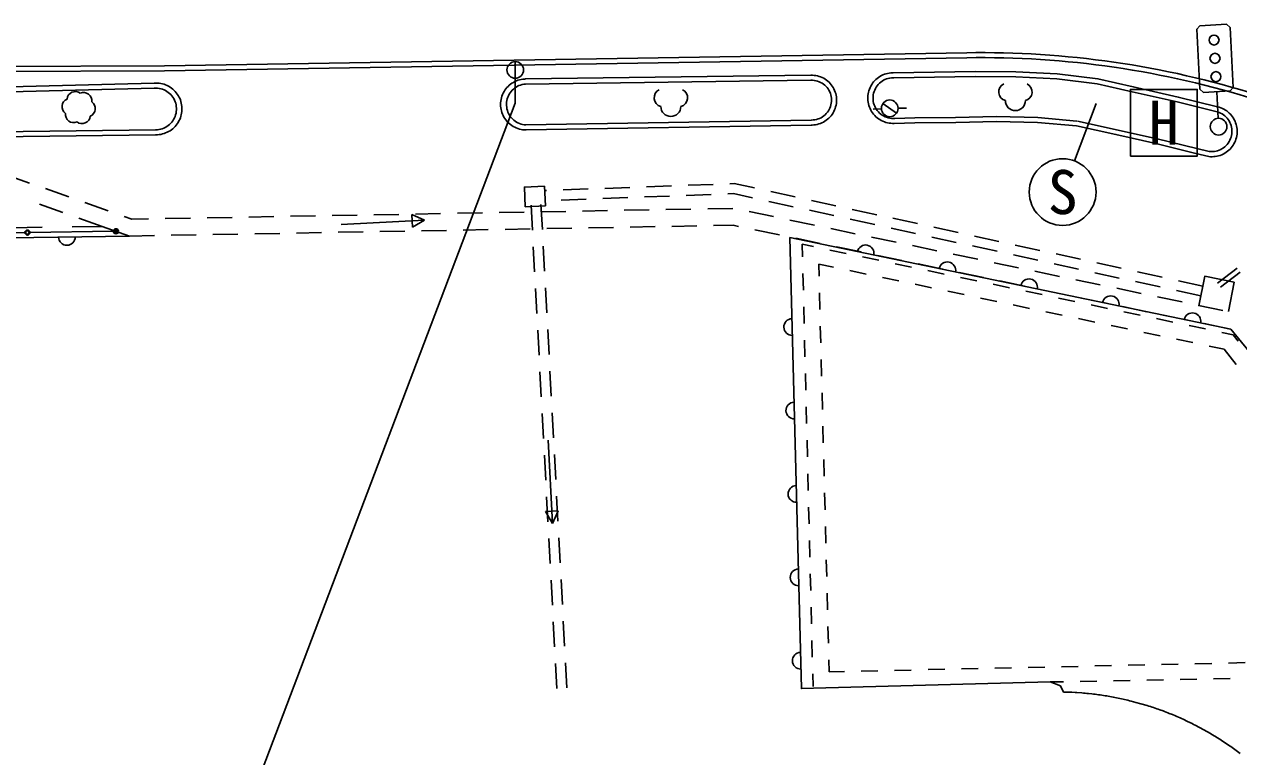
# Model space of a CAD drawing. Units: millimetres, scale not verified. Extents: x 40000 to 680000, y 20000 to 380000.
# Drawn here: x 503578 to 539958, y 242228 to 264170 of the extents above; entities that cross this region are included whole.
import ezdxf
from ezdxf.enums import TextEntityAlignment as Align

# ---------------------------------------------------------------- set-up
doc = ezdxf.new("R2010")
doc.units = ezdxf.units.MM
doc.header["$LTSCALE"] = 1000
for name, color, linetype, lineweight in [('M-BGD', 7, 'Continuous', 25), ('M-BGD-EXST', 7, 'Continuous', 25), ('M-STR-STRC', 7, 'Continuous', 25)]:
    doc.layers.add(name, color=color, linetype=linetype, lineweight=lineweight)
doc.styles.add('ＭＳ ゴシック', font='')
doc.styles.get('ＭＳ ゴシック').set_extended_font_data('MS Gothic')

msp = doc.modelspace()

# ---------------------------------------------------------------- linework, layer by layer
at = {"layer": 'M-BGD'}
for p, q in [((518286, 263052), (518286, 261802)), ((502540, 262278), (507469, 262409)), ((518591, 262531), (527141, 262643)), ((527143, 262493), (518593, 262381)), ((507473, 262260), (502545, 262128)), ((529253, 261642), (529004, 261631)), ((529302, 261800), (529704, 261503)), ((529753, 261656), (530003, 261659)), ((518605, 261154), (527152, 261302)), ((502633, 260942), (507511, 261010)), ((507512, 260860), (502636, 260792)), ((518608, 261005), (527154, 261152)), ((539430, 260425), (539505, 260470)), ((503738, 259413), (503031, 259663)), ((524846, 259398), (524714, 259393)), ((525450, 259266), (524846, 259398)), ((504917, 258997), (504210, 259247)), ((519218, 259189), (519171, 259188)), ((520467, 259236), (519718, 259208)), ((521716, 259282), (520967, 259254)), ((522966, 259328), (522216, 259301)), ((524155, 259071), (523406, 259044)), ((524215, 259375), (523465, 259347)), ((524821, 259096), (524655, 259090)), ((525392, 258971), (524821, 259096)), ((526671, 258999), (525938, 259159)), ((504737, 258531), (504030, 258781)), ((506095, 258580), (505388, 258830)), ((518758, 258755), (518798, 258006)), ((519057, 258771), (519098, 258022)), ((520408, 258933), (519659, 258905)), ((521657, 258979), (520908, 258951)), ((522906, 259025), (522157, 258997)), ((526613, 258704), (525880, 258864)), ((527892, 258732), (527160, 258892)), ((505915, 258114), (505208, 258364)), ((506797, 258332), (506567, 258413)), ((507303, 258341), (506797, 258332)), ((508553, 258364), (507803, 258350)), ((509802, 258386), (509053, 258373)), ((511052, 258408), (510302, 258395)), ((512302, 258431), (511552, 258417)), ((513552, 258453), (512802, 258440)), ((513073, 258177), (515570, 258302)), ((514802, 258476), (514052, 258462)), ((515186, 258470), (515570, 258302)), ((515204, 258096), (515186, 258470)), ((515570, 258302), (515204, 258096)), ((516051, 258498), (515302, 258485)), ((517301, 258521), (516551, 258507)), ((518551, 258543), (517801, 258530)), ((519801, 258566), (519051, 258552)), ((521051, 258588), (520301, 258575)), ((522300, 258611), (521551, 258597)), ((523550, 258633), (522800, 258620)), ((524800, 258656), (524050, 258642)), ((526024, 258407), (525290, 258561)), ((527248, 258152), (526514, 258305)), ((527834, 258437), (527101, 258598)), ((529055, 258170), (528322, 258331)), ((529113, 258465), (528381, 258625)), ((530335, 258198), (529602, 258358)), ((504115, 258089), (503216, 258076)), ((506248, 257969), (503748, 257933)), ((505915, 258114), (505015, 258101)), ((512980, 257938), (513730, 257951)), ((514230, 257960), (514980, 257974)), ((515480, 257983), (516229, 257996)), ((516729, 258005), (517479, 258018)), ((517979, 258027), (518729, 258041)), ((519229, 258050), (519979, 258063)), ((520479, 258072), (521229, 258086)), ((521729, 258095), (522478, 258108)), ((522978, 258117), (523728, 258130)), ((524228, 258139), (524811, 258150)), ((524811, 258150), (524975, 258115)), ((525464, 258013), (526198, 257860)), ((528471, 257896), (527737, 258049)), ((530276, 257903), (529543, 258064)), ((531556, 257931), (530823, 258091)), ((503598, 257931), (501098, 257896)), ((506731, 257825), (507481, 257839)), ((507981, 257848), (508731, 257861)), ((509231, 257870), (509980, 257884)), ((510480, 257893), (511230, 257906)), ((511730, 257915), (512480, 257929)), ((526688, 257758), (527422, 257604)), ((526891, 257205), (526882, 257581)), ((526882, 257581), (527220, 257511)), ((529695, 257641), (528961, 257794)), ((531497, 257637), (530765, 257797)), ((532777, 257664), (532044, 257824)), ((518825, 257507), (518865, 256758)), ((519124, 257523), (519164, 256774)), ((527709, 257408), (528198, 257305)), ((527911, 257502), (528645, 257349)), ((529135, 257246), (529869, 257093)), ((530919, 257385), (530185, 257538)), ((532142, 257129), (531408, 257283)), ((532718, 257370), (531986, 257530)), ((533940, 257103), (533207, 257263)), ((533998, 257397), (533265, 257557)), ((535219, 257130), (534486, 257290)), ((527821, 256894), (527378, 256987)), ((527378, 256987), (527387, 256627)), ((528688, 257202), (529177, 257099)), ((529666, 256997), (530156, 256894)), ((530358, 256991), (531093, 256838)), ((533366, 256874), (532632, 257027)), ((535161, 256836), (534428, 256996)), ((536440, 256863), (535708, 257023)), ((539320, 256411), (539915, 256868)), ((526916, 256206), (526904, 256706)), ((528800, 256688), (528311, 256791)), ((529778, 256483), (529289, 256585)), ((530645, 256791), (531134, 256688)), ((531582, 256735), (532316, 256582)), ((531624, 256585), (532113, 256483)), ((534589, 256618), (533855, 256772)), ((535813, 256363), (535079, 256516)), ((536382, 256569), (535649, 256729)), ((537661, 256596), (536929, 256756)), ((538883, 256329), (538150, 256489)), ((539411, 256292), (540006, 256749)), ((518891, 256258), (518932, 255509)), ((519191, 256274), (519231, 255525)), ((527399, 256127), (527412, 255627)), ((530757, 256277), (530268, 256380)), ((531736, 256072), (531246, 256174)), ((532602, 256380), (533091, 256277)), ((532806, 256480), (533540, 256326)), ((533581, 256174), (534070, 256071)), ((537037, 256107), (536303, 256261)), ((537603, 256302), (536870, 256462)), ((538824, 256035), (538092, 256195)), ((539649, 255561), (539826, 256446)), ((532714, 255866), (532225, 255969)), ((533693, 255660), (533204, 255763)), ((534559, 255969), (535049, 255866)), ((535253, 255969), (535987, 255815)), ((535538, 255763), (536027, 255660)), ((538260, 255852), (537526, 256005)), ((526940, 255206), (526928, 255706)), ((534672, 255455), (534182, 255558)), ((536476, 255713), (537210, 255560)), ((536517, 255557), (537006, 255455)), ((537700, 255458), (538434, 255304)), ((539484, 255596), (538750, 255749)), ((527425, 255127), (527438, 254627)), ((535650, 255249), (535161, 255352)), ((536629, 255044), (536140, 255147)), ((537495, 255352), (537985, 255249)), ((538474, 255146), (538963, 255044)), ((538924, 255202), (539658, 255049)), ((518958, 255010), (518998, 254261)), ((519258, 255026), (519298, 254277)), ((526965, 254206), (526952, 254706)), ((537608, 254838), (537118, 254941)), ((538586, 254633), (538097, 254735)), ((539453, 254941), (539790, 254870)), ((539790, 254870), (539944, 254672)), ((539519, 254437), (539076, 254530)), ((539878, 253976), (539519, 254437)), ((527450, 254128), (527463, 253628)), ((519025, 253762), (519065, 253013)), ((519325, 253778), (519365, 253029)), ((526989, 253207), (526977, 253706)), ((527476, 253128), (527488, 252628)), ((519092, 252514), (519132, 251765)), ((519391, 252530), (519431, 251781)), ((527014, 252207), (527001, 252707)), ((527501, 252128), (527514, 251628)), ((519273, 251709), (519398, 249213)), ((527038, 251207), (527026, 251707)), ((519159, 251266), (519199, 250517)), ((519458, 251282), (519498, 250533)), ((527527, 251129), (527539, 250629)), ((527062, 250207), (527050, 250707)), ((519225, 250017), (519266, 249268)), ((519525, 250033), (519565, 249284)), ((527552, 250129), (527565, 249629)), ((519192, 249578), (519567, 249596)), ((519398, 249213), (519192, 249578)), ((519567, 249596), (519398, 249213)), ((527087, 249208), (527075, 249708)), ((527577, 249129), (527590, 248629)), ((519292, 248769), (519332, 248020)), ((519592, 248785), (519632, 248036)), ((527111, 248208), (527099, 248708)), ((527603, 248130), (527616, 247630)), ((519359, 247521), (519399, 246772)), ((519659, 247537), (519699, 246788)), ((527136, 247208), (527123, 247708)), ((527628, 247130), (527641, 246630)), ((527160, 246209), (527148, 246709)), ((519426, 246273), (519466, 245524)), ((519725, 246289), (519765, 245540)), ((527654, 246130), (527666, 245630)), ((527184, 245209), (527172, 245709)), ((519493, 245024), (519533, 244276)), ((519792, 245040), (519832, 244292)), ((527679, 245131), (527688, 244770)), ((530651, 244836), (531151, 244847)), ((531651, 244858), (532151, 244869)), ((532651, 244880), (533151, 244891)), ((533650, 244902), (534150, 244913)), ((534650, 244924), (535150, 244935)), ((535650, 244946), (536150, 244958)), ((536650, 244969), (537150, 244980)), ((537650, 244991), (538149, 245002)), ((538649, 245013), (539149, 245024)), ((539649, 245035), (540149, 245046)), ((527206, 244333), (527197, 244709)), ((527688, 244770), (528152, 244781)), ((528652, 244792), (529152, 244803)), ((529651, 244814), (530151, 244825)), ((535707, 244493), (535207, 244484)), ((536707, 244512), (536207, 244503)), ((537706, 244531), (537206, 244521)), ((538706, 244550), (538206, 244540)), ((539706, 244568), (539206, 244559)), ((534309, 244467), (527221, 244280)), ((534707, 244474), (534309, 244467))]:
    msp.add_line(p, q, dxfattribs=at)
for points in [[(529638, 261201), (529588, 261200), (529539, 261203), (529490, 261209), (529440, 261219), (529392, 261231), (529344, 261247), (529298, 261266), (529252, 261287), (529209, 261313), (529168, 261340), (529128, 261370), (529090, 261402), (529055, 261438), (529021, 261476), (528991, 261514), (528962, 261556), (528938, 261600), (528916, 261644), (528897, 261691), (528880, 261738), (528867, 261786), (528858, 261835), (528851, 261884), (528847, 261935), (528848, 261984), (528851, 262034), (528858, 262084), (528867, 262133), (528881, 262181), (528897, 262228), (528916, 262274), (528938, 262319), (528964, 262362), (528991, 262404), (529022, 262443), (529055, 262481), (529091, 262516), (529129, 262549), (529168, 262579), (529211, 262606), (529254, 262631), (529299, 262653), (529345, 262672), (529393, 262687), (529441, 262700), (529490, 262709), (529540, 262714), (529589, 262717), (529611, 262718)], [(529611, 262718), (530845, 262731), (532061, 262754), (533286, 262747), (534517, 262686), (535741, 262537), (536797, 262297), (538148, 261989), (539328, 261696)], [(507469, 262409), (507519, 262411), (507569, 262410), (507619, 262406), (507668, 262398), (507717, 262388), (507765, 262373), (507811, 262356), (507858, 262337), (507902, 262314), (507945, 262288), (507986, 262259), (508025, 262229), (508062, 262195), (508097, 262159), (508130, 262121), (508160, 262081), (508187, 262040), (508212, 261997), (508234, 261952), (508253, 261906), (508269, 261858), (508282, 261809), (508291, 261760), (508298, 261710), (508301, 261661), (508301, 261611), (508297, 261561), (508292, 261511), (508282, 261462), (508269, 261414), (508253, 261366), (508234, 261321), (508212, 261276), (508188, 261231), (508160, 261190), (508130, 261150), (508098, 261112), (508063, 261076), (508026, 261043), (507986, 261012), (507946, 260983), (507902, 260958), (507858, 260934), (507813, 260915), (507765, 260898), (507717, 260884), (507669, 260873), (507619, 260866), (507569, 260861), (507519, 260860), (507512, 260860)], [(518608, 261005), (518558, 261006), (518507, 261011), (518459, 261019), (518410, 261031), (518362, 261045), (518315, 261064), (518270, 261085), (518226, 261108), (518184, 261135), (518143, 261164), (518105, 261195), (518068, 261230), (518034, 261266), (518003, 261305), (517973, 261346), (517947, 261389), (517924, 261433), (517903, 261479), (517886, 261525), (517871, 261573), (517860, 261622), (517852, 261671), (517848, 261721), (517846, 261771), (517848, 261821), (517853, 261871), (517862, 261920), (517873, 261969), (517888, 262017), (517906, 262062), (517927, 262109), (517951, 262152), (517977, 262195), (518006, 262235), (518038, 262274), (518072, 262310), (518108, 262344), (518148, 262376), (518188, 262405), (518231, 262431), (518275, 262454), (518321, 262475), (518368, 262492), (518416, 262506), (518464, 262517), (518514, 262525), (518563, 262530), (518591, 262531)], [(518605, 261154), (518555, 261160), (518507, 261168), (518458, 261181), (518411, 261197), (518364, 261218), (518321, 261242), (518279, 261269), (518240, 261300), (518203, 261334), (518169, 261371), (518138, 261411), (518111, 261452), (518087, 261496), (518067, 261542), (518051, 261589), (518038, 261637), (518030, 261687), (518025, 261736), (518025, 261786), (518028, 261836), (518036, 261885), (518047, 261934), (518063, 261982), (518082, 262028), (518104, 262072), (518131, 262115), (518161, 262155), (518194, 262193), (518230, 262227), (518268, 262259), (518310, 262288), (518353, 262313), (518398, 262334), (518445, 262351), (518493, 262365), (518542, 262376), (518592, 262381), (518593, 262381)], [(527141, 262643), (527191, 262644), (527242, 262640), (527291, 262633), (527339, 262623), (527388, 262610), (527435, 262593), (527481, 262574), (527525, 262551), (527568, 262526), (527610, 262497), (527649, 262467), (527686, 262432), (527721, 262396), (527752, 262358), (527782, 262318), (527809, 262276), (527834, 262232), (527854, 262187), (527872, 262140), (527886, 262093), (527897, 262043), (527905, 261994), (527911, 261945), (527912, 261894), (527910, 261845), (527905, 261795), (527896, 261745), (527884, 261697), (527869, 261649), (527851, 261603), (527830, 261558), (527805, 261513), (527779, 261472), (527749, 261432), (527717, 261394), (527681, 261357), (527644, 261325), (527604, 261294), (527563, 261266), (527520, 261241), (527475, 261219), (527429, 261200), (527381, 261184), (527334, 261170), (527284, 261162), (527235, 261155), (527184, 261152), (527154, 261152)], [(527143, 262493), (527193, 262493), (527243, 262489), (527292, 262480), (527341, 262468), (527388, 262450), (527433, 262429), (527477, 262406), (527518, 262378), (527557, 262347), (527594, 262312), (527626, 262274), (527656, 262234), (527683, 262193), (527706, 262147), (527725, 262101), (527740, 262054), (527751, 262005), (527758, 261955), (527761, 261906), (527759, 261856), (527754, 261806), (527744, 261756), (527731, 261709), (527712, 261662), (527691, 261617), (527666, 261574), (527637, 261533), (527604, 261495), (527569, 261460), (527531, 261427), (527491, 261398), (527448, 261372), (527402, 261351), (527356, 261333), (527308, 261319), (527259, 261309), (527209, 261304), (527159, 261302), (527152, 261302)], [(529658, 261352), (529608, 261349), (529558, 261352), (529508, 261358), (529459, 261369), (529412, 261383), (529366, 261402), (529321, 261424), (529278, 261450), (529237, 261479), (529199, 261511), (529164, 261547), (529132, 261585), (529102, 261626), (529077, 261669), (529055, 261714), (529037, 261760), (529022, 261808), (529012, 261857), (529006, 261906), (529004, 261956), (529005, 262006), (529012, 262056), (529021, 262105), (529036, 262153), (529053, 262200), (529075, 262245), (529100, 262288), (529129, 262329), (529161, 262367), (529196, 262403), (529234, 262436), (529274, 262465), (529317, 262491), (529361, 262514), (529407, 262533), (529456, 262547), (529504, 262558), (529554, 262565), (529603, 262568), (529628, 262568)], [(539274, 261555), (538113, 261843), (536764, 262151), (535715, 262388), (534505, 262536), (533282, 262597), (532062, 262604), (530848, 262581), (529628, 262568)], [(507473, 262260), (507522, 262260), (507573, 262257), (507622, 262250), (507671, 262239), (507719, 262225), (507766, 262207), (507810, 262184), (507853, 262158), (507893, 262129), (507932, 262098), (507968, 262063), (508001, 262024), (508030, 261985), (508056, 261942), (508079, 261897), (508098, 261851), (508113, 261803), (508125, 261755), (508132, 261705), (508136, 261656), (508135, 261605), (508132, 261556), (508123, 261506), (508111, 261458), (508094, 261410), (508075, 261365), (508051, 261320), (508025, 261279), (507994, 261239), (507961, 261201), (507925, 261167), (507887, 261135), (507846, 261107), (507802, 261082), (507757, 261061), (507710, 261043), (507662, 261028), (507613, 261018), (507564, 261012), (507514, 261010), (507511, 261010)], [(539328, 261696), (539376, 261683), (539424, 261668), (539470, 261648), (539515, 261625), (539558, 261601), (539599, 261573), (539639, 261542), (539676, 261509), (539711, 261474), (539744, 261435), (539774, 261396), (539801, 261353), (539826, 261310), (539848, 261265), (539867, 261219), (539882, 261171), (539895, 261123), (539904, 261074), (539909, 261024), (539912, 260974), (539911, 260924), (539908, 260875), (539900, 260825), (539890, 260776), (539876, 260728), (539859, 260681), (539839, 260635), (539816, 260591), (539791, 260548), (539762, 260506), (539731, 260468), (539698, 260431), (539661, 260396), (539622, 260364), (539583, 260335), (539540, 260308), (539496, 260284), (539451, 260262), (539405, 260244), (539357, 260230), (539308, 260219), (539258, 260210), (539209, 260205), (539159, 260202), (539109, 260204), (539063, 260208)], [(539063, 260208), (538672, 260301), (537480, 260597), (536280, 260873), (535096, 261123), (533933, 261228), (532700, 261260), (531482, 261232), (530260, 261213), (529638, 261201)], [(529658, 261352), (530258, 261363), (531479, 261381), (532700, 261410), (533941, 261377), (535109, 261272)], [(535128, 261269), (537514, 260743), (538707, 260447), (539073, 260360)], [(539274, 261555), (539322, 261543), (539370, 261527), (539415, 261507), (539460, 261483), (539501, 261456), (539541, 261425), (539578, 261391), (539611, 261355), (539642, 261315), (539670, 261274), (539694, 261229), (539714, 261184), (539731, 261136), (539743, 261088), (539751, 261039), (539756, 260989), (539755, 260939), (539752, 260889), (539744, 260839), (539732, 260791), (539715, 260745), (539696, 260698), (539673, 260654), (539645, 260612), (539614, 260572), (539581, 260535), (539544, 260502), (539505, 260470)], [(539430, 260425), (539420, 260419), (539374, 260399), (539327, 260382), (539279, 260369), (539229, 260361), (539179, 260356), (539130, 260355), (539080, 260359), (539073, 260360)], [(477357, 257411), (506731, 257825), (505915, 258114)], [(547147, 235496), (543479, 250458), (539718, 255036), (526512, 257780), (526860, 244270), (527221, 244280)], [(539826, 256446), (538941, 256622), (538765, 255737)], [(534309, 244467), (534618, 244349), (534709, 244166)], [(534709, 244166), (534759, 244164), (534809, 244163), (534859, 244161), (534909, 244159), (534958, 244157), (535058, 244152), (535109, 244149), (535258, 244138), (535308, 244134), (535358, 244129), (535408, 244125), (535458, 244120), (535556, 244109), (535606, 244103), (535656, 244097), (535706, 244091), (535756, 244085), (535805, 244077), (535854, 244071), (535953, 244055), (536003, 244047), (536052, 244039), (536101, 244031), (536150, 244021), (536200, 244012), (536347, 243984), (536494, 243952), (536542, 243941), (536590, 243930), (536639, 243919), (536688, 243906), (536736, 243895), (536881, 243857), (537026, 243817), (537218, 243759), (537265, 243744), (537313, 243729), (537361, 243713), (537408, 243698), (537503, 243665), (537550, 243649), (537597, 243633), (537691, 243598), (537737, 243580), (537784, 243563), (537831, 243544), (537877, 243526), (537971, 243488), (538062, 243450), (538108, 243429), (538154, 243410), (538201, 243390), (538246, 243369), (538291, 243349), (538336, 243328), (538382, 243306), (538428, 243285), (538562, 243219), (538606, 243197), (538651, 243175), (538696, 243151), (538740, 243128), (538784, 243105), (538828, 243082), (538872, 243057), (538916, 243033), (539003, 242984), (539047, 242959), (539090, 242935), (539176, 242884), (539219, 242857), (539262, 242832), (539303, 242805), (539389, 242752), (539430, 242725), (539473, 242698), (539556, 242643), (539680, 242558), (539721, 242529), (539762, 242501), (539803, 242472), (539843, 242442), (539884, 242413), (540003, 242323)]]:
    msp.add_lwpolyline(points, dxfattribs=at)
msp.add_lwpolyline([(519165, 259318), (519191, 258733), (518586, 258706), (518561, 259291)], close=True, dxfattribs=at)
for centre, radius in [((518286, 262802), 250), ((529503, 261652), 250), ((503673, 257932), 75), ((503673, 257932), 60), ((503673, 257932), 50), ((503673, 257932), 50), ((503673, 257932), 50), ((503673, 257932), 50), ((506323, 257970), 75), ((506323, 257970), 60), ((506323, 257970), 50), ((506323, 257970), 50), ((506323, 257970), 50), ((506323, 257970), 50)]:
    msp.add_circle(centre, radius, dxfattribs=at)
for centre, start, end in [((505106, 261904), 53.3868, 173.6973), ((505355, 261875), 353.5421, 113.5421), ((504958, 261702), 113.5532, 233.6044), ((505455, 261645), 293.5532, 53.6044), ((505058, 261473), 173.5421, 293.5421), ((505307, 261444), 233.4797, 353.531), ((504854, 257799), 180.8074, 0.8074), ((528782, 257308), 348.2617, 168.2617), ((531230, 256800), 348.2617, 168.2617), ((533678, 256291), 348.2617, 168.2617), ((536125, 255783), 348.2617, 168.2617), ((538573, 255274), 348.2617, 168.2617), ((526581, 255099), 91.4758, 271.4758), ((526646, 252600), 91.4758, 271.4758), ((526710, 250101), 91.4758, 271.4758), ((526774, 247602), 91.4758, 271.4758), ((526839, 245103), 91.4758, 271.4758)]:
    msp.add_arc(centre, 250, start, end, dxfattribs=at)
at = {"layer": 'M-BGD-EXST'}
for p, q in [((538701, 264022), (538796, 264127)), ((538796, 264127), (539595, 264170)), ((539595, 264170), (539700, 264075)), ((538796, 262225), (538701, 264022)), ((539700, 264075), (539795, 262278)), ((538902, 262130), (538796, 262225)), ((539700, 262172), (538902, 262130)), ((539343, 261352), (539301, 262151)), ((539795, 262278), (539700, 262172)), ((535687, 261794), (535038, 260079))]:
    msp.add_line(p, q, dxfattribs=at)
msp.add_lwpolyline([(536715, 260220), (538715, 260220), (538715, 262220), (536715, 262220)], close=True, dxfattribs=at)
for centre, radius in [((539219, 263699), 150), ((539248, 263150), 150), ((539277, 262601), 150), ((539357, 261103), 250), ((534684, 259144), 1000)]:
    msp.add_circle(centre, radius, dxfattribs=at)
for centre, radius, start, end in [((533036, 262143), 268, 116.087, 255.3341), ((533500, 262143), 268, 284.6658, 63.9129), ((522715, 261968), 268, 116.087, 255.3341), ((523180, 261968), 268, 284.6658, 63.9129), ((522947, 261709), 300, 180, 360), ((533268, 261883), 300, 180, 360)]:
    msp.add_arc(centre, radius, start, end, dxfattribs=at)
at = {"layer": 'M-STR-STRC'}
for p, q in [((507777, 262926), (531810, 263317)), ((507779, 262776), (531813, 263167)), ((507777, 262926), (500835, 262891)), ((507779, 262776), (500837, 262741)), ((518286, 261802), (510704, 241839))]:
    msp.add_line(p, q, dxfattribs=at)
for radius, start in [(27575, 72.5535), (27425, 72.4457)]:
    msp.add_arc((532259, 235746), radius, start, 90.9332, dxfattribs=at)

# ---------------------------------------------------------------- texts
at = {"layer": 'M-BGD-EXST', "style": 'ＭＳ ゴシック'}
for s, p in [('H', (537715, 261220)), ('S', (534684, 259144))]:
    msp.add_text(s, height=1320, dxfattribs=at).set_placement(p, align=Align.MIDDLE_CENTER)

doc.saveas('drawing.dxf')
